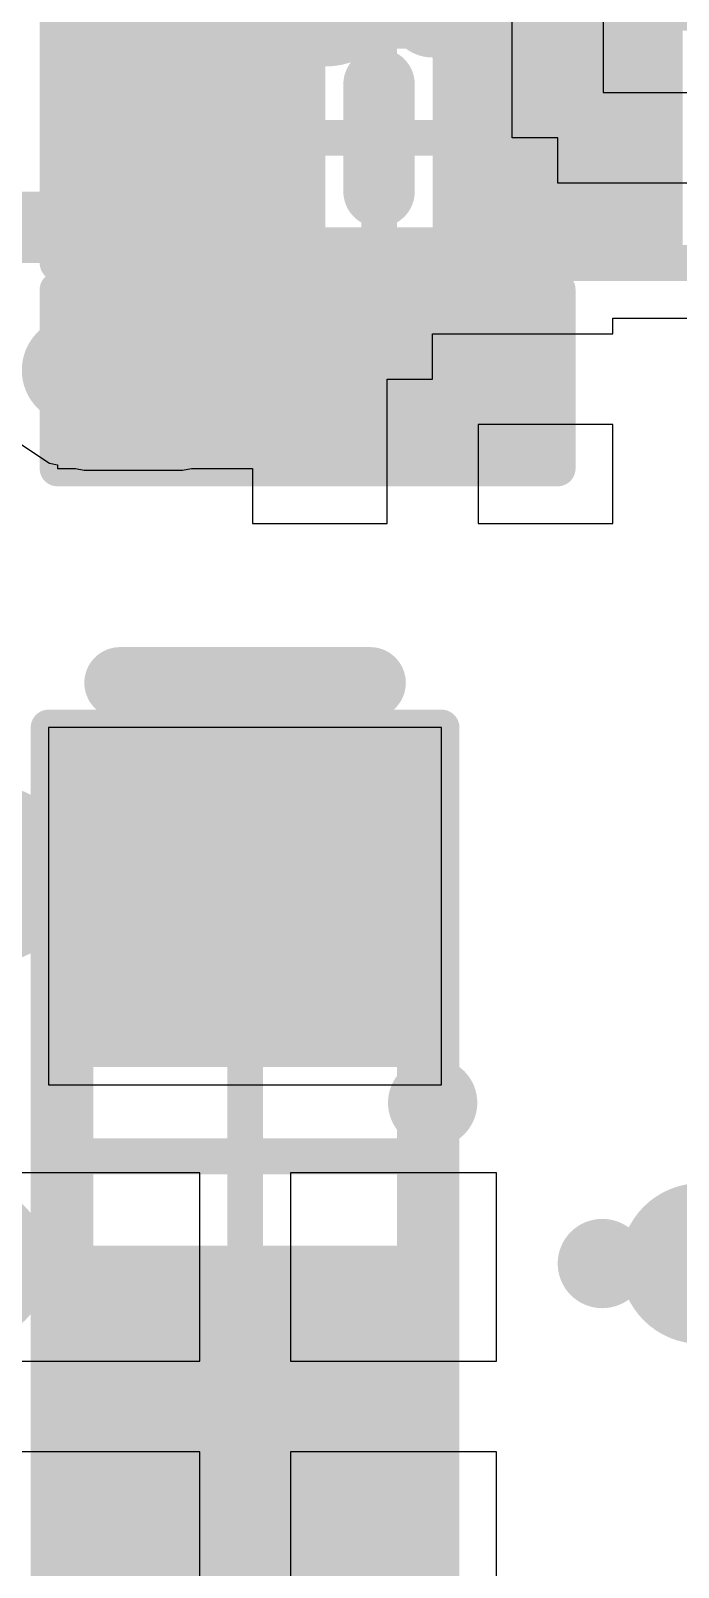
# Model space of a CAD drawing. Header units: millimetres. Extents: x 15 to 120, y 22 to 104.
# Drawn here: x 65.325 to 67.137, y 50.85 to 55.15 of the extents above; entities that cross this region are included whole.
import ezdxf

# ---------------------------------------------------------------- set-up
doc = ezdxf.new("R2010")
doc.units = ezdxf.units.MM
for name, color, linetype in [('Mechanical13', 56, 'Continuous'), ('Mechanical15', 56, 'Continuous'), ('MultiLayer', 9, 'Continuous'), ('TopLayer', 1, 'Continuous'), ('TopOverlay', 2, 'Continuous'), ('TopPaste', 8, 'Continuous'), ('TopSolder', 216, 'Continuous')]:
    doc.layers.add(name, color=color, linetype=linetype)

msp = doc.modelspace()

# ---------------------------------------------------------------- linework, layer by layer
at = {"layer": 'Mechanical13', "const_width": 0.1}
for points in [[(65.75, 55.15), (66.85, 55.15)], [(65.75, 54.55), (65.75, 55.15)], [(66.85, 54.55), (66.85, 55.15)], [(65.75, 54.55), (66.85, 54.55)], [(65.785, 54.01), (65.785, 54.34)], [(65.785, 54.34), (66.415, 54.34)], [(66.415, 54.01), (66.415, 54.34)], [(65.785, 54.01), (66.415, 54.01)], [(65.45, 51.125), (65.45, 52.875)], [(65.45, 52.875), (66.4, 52.875)], [(66.4, 51.125), (66.4, 52.875)], [(65.45, 51.125), (66.4, 51.125)]]:
    msp.add_lwpolyline(points, dxfattribs=at)
at = {"layer": 'Mechanical13', "const_width": 0.05}
for points in [[(65.725, 55.15, 1), (65.775, 55.15, 1)], [(65.725, 55.15, 1), (65.775, 55.15, 1)], [(66.825, 55.15, 1), (66.875, 55.15, 1)], [(66.825, 55.15, 1), (66.875, 55.15, 1)], [(65.725, 54.55, 1), (65.775, 54.55, 1)], [(65.725, 54.55, 1), (65.775, 54.55, 1)], [(66.825, 54.55, 1), (66.875, 54.55, 1)], [(66.825, 54.55, 1), (66.875, 54.55, 1)], [(65.76, 54.34, 1), (65.81, 54.34, 1)], [(65.76, 54.34, 1), (65.81, 54.34, 1)], [(66.39, 54.34, 1), (66.44, 54.34, 1)], [(66.39, 54.34, 1), (66.44, 54.34, 1)], [(65.76, 54.01, 1), (65.81, 54.01, 1)], [(65.76, 54.01, 1), (65.81, 54.01, 1)], [(66.39, 54.01, 1), (66.44, 54.01, 1)], [(66.39, 54.01, 1), (66.44, 54.01, 1)], [(65.425, 52.875, 1), (65.475, 52.875, 1)], [(65.425, 52.875, 1), (65.475, 52.875, 1)], [(66.375, 52.875, 1), (66.425, 52.875, 1)], [(66.375, 52.875, 1), (66.425, 52.875, 1)], [(65.425, 51.125, 1), (65.475, 51.125, 1)], [(65.425, 51.125, 1), (65.475, 51.125, 1)], [(66.375, 51.125, 1), (66.425, 51.125, 1)], [(66.375, 51.125, 1), (66.425, 51.125, 1)]]:
    msp.add_lwpolyline(points, format="xyb", close=True, dxfattribs=at)
at = {"layer": 'Mechanical15', "const_width": 0.1}
for points in [[(65.4, 55.2), (67.2, 55.2)], [(65.4, 54.5), (65.4, 55.2)], [(66.3, 54.55), (66.3, 55.15)], [(66, 54.85), (66.6, 54.85)], [(65.4, 54.5), (67.2, 54.5)], [(65.4, 53.925), (65.4, 54.425)], [(65.4, 54.425), (66.8, 54.425)], [(66.8, 53.925), (66.8, 54.425)], [(66.1, 54.01), (66.1, 54.34)], [(65.935, 54.175), (66.265, 54.175)], [(65.4, 53.925), (66.8, 53.925)], [(65.375, 50.8), (65.375, 53.2)], [(65.375, 53.2), (66.475, 53.2)], [(66.475, 50.8), (66.475, 53.2)], [(65.925, 51.525), (65.925, 52.475)], [(65.45, 52), (66.4, 52)], [(65.375, 50.8), (66.475, 50.8)]]:
    msp.add_lwpolyline(points, dxfattribs=at)
at = {"layer": 'Mechanical15', "const_width": 0.05}
for points in [[(66.275, 55.15, 1), (66.325, 55.15, 1)], [(65.975, 54.85, 1), (66.025, 54.85, 1)], [(66.575, 54.85, 1), (66.625, 54.85, 1)], [(66.275, 54.55, 1), (66.325, 54.55, 1)], [(65.375, 54.5, 1), (65.425, 54.5, 1)], [(65.375, 54.5, 1), (65.425, 54.5, 1)], [(65.375, 54.425, 1), (65.425, 54.425, 1)], [(65.375, 54.425, 1), (65.425, 54.425, 1)], [(66.775, 54.425, 1), (66.825, 54.425, 1)], [(66.775, 54.425, 1), (66.825, 54.425, 1)], [(66.075, 54.34, 1), (66.125, 54.34, 1)], [(65.91, 54.175, 1), (65.96, 54.175, 1)], [(66.24, 54.175, 1), (66.29, 54.175, 1)], [(66.075, 54.01, 1), (66.125, 54.01, 1)], [(65.375, 53.925, 1), (65.425, 53.925, 1)], [(65.375, 53.925, 1), (65.425, 53.925, 1)], [(66.775, 53.925, 1), (66.825, 53.925, 1)], [(66.775, 53.925, 1), (66.825, 53.925, 1)], [(65.35, 53.2, 1), (65.4, 53.2, 1)], [(65.35, 53.2, 1), (65.4, 53.2, 1)], [(66.45, 53.2, 1), (66.5, 53.2, 1)], [(66.45, 53.2, 1), (66.5, 53.2, 1)], [(65.9, 52.475, 1), (65.95, 52.475, 1)], [(65.425, 52, 1), (65.475, 52, 1)], [(66.375, 52, 1), (66.425, 52, 1)], [(65.9, 51.525, 1), (65.95, 51.525, 1)]]:
    msp.add_lwpolyline(points, format="xyb", close=True, dxfattribs=at)
at = {"layer": 'MultiLayer'}
for points, const_width in [([(66.0375, 55.275, 1), (66.2625, 55.275, 1)], 0.225), ([(66.3875, 55.2, 1), (66.5125, 55.2, 1)], 0.125), ([(66.9125, 54.975, 1), (67.0375, 54.975, 1)], 0.125), ([(66.9125, 54.725, 1), (67.0375, 54.725, 1)], 0.125), ([(65.3875, 54.2, 1), (65.5125, 54.2, 1)], 0.125), ([(66.2605, 54.2, 1), (66.3855, 54.2, 1)], 0.125), ([(66.5105, 54.2, 1), (66.6355, 54.2, 1)], 0.125), ([(65.6375, 53.1, 1), (65.7625, 53.1, 1)], 0.125), ([(65.8375, 52.95, 1), (66.0625, 52.95, 1)], 0.225), ([(66.1625, 52.95, 1), (66.2875, 52.95, 1)], 0.125), ([(65.6375, 52.8, 1), (65.7625, 52.8, 1)], 0.125), ([(65.6375, 52.8, 1), (65.7625, 52.8, 1)], 0.125), ([(65.8875, 52.675, 1), (66.0125, 52.675, 1)], 0.125), ([(66.3875, 52.15, 1), (66.5125, 52.15, 1)], 0.125), ([(65.0375, 51.7, 1), (65.2625, 51.7, 1)], 0.225), ([(67.0875, 51.7, 1), (67.3125, 51.7, 1)], 0.225), ([(66.8625, 51.7, 1), (66.9875, 51.7, 1)], 0.125), ([(65.5875, 51.575, 1), (65.7125, 51.575, 1)], 0.125), ([(65.8625, 51.575, 1), (65.9875, 51.575, 1)], 0.125), ([(66.1375, 51.575, 1), (66.2625, 51.575, 1)], 0.125), ([(65.5875, 51.025, 1), (65.7125, 51.025, 1)], 0.125), ([(65.8625, 51.025, 1), (65.9875, 51.025, 1)], 0.125), ([(66.1375, 51.025, 1), (66.2625, 51.025, 1)], 0.125)]:
    msp.add_lwpolyline(points, format="xyb", close=True, dxfattribs=dict(at, const_width=const_width))
at = {"layer": 'TopLayer'}
for p, q in [((66.673, 54.85), (66.673, 55.354)), ((66.927, 55.354), (66.927, 54.977)), ((66.927, 54.977), (67.354, 54.977)), ((66.8, 54.85), (66.673, 54.85)), ((66.8, 54.723), (66.8, 54.85)), ((67.354, 54.723), (66.8, 54.723)), ((66.954, 54.302), (66.954, 54.346)), ((66.954, 54.346), (67.354, 54.346)), ((66.45, 54.175), (66.45, 54.302)), ((66.45, 54.302), (66.954, 54.302)), ((66.323, 53.771), (66.323, 54.175)), ((66.323, 54.175), (66.45, 54.175)), ((66.954, 54.048), (66.577, 54.048)), ((66.577, 54.048), (66.577, 53.771)), ((66.954, 53.771), (66.954, 54.048)), ((65.2948, 53.9948), (65.3775, 53.9395)), ((65.3775, 53.9395), (65.4, 53.935)), ((65.4, 53.935), (65.4, 53.925)), ((65.4, 53.925), (65.4504, 53.925)), ((65.4504, 53.925), (65.475, 53.9201)), ((65.75, 53.9201), (65.7746, 53.925)), ((65.7746, 53.925), (65.946, 53.925)), ((65.946, 53.925), (65.946, 53.771)), ((65.475, 53.9201), (65.75, 53.9201)), ((65.946, 53.771), (66.323, 53.771)), ((66.577, 53.771), (66.954, 53.771)), ((66.475, 53.2), (65.375, 53.2)), ((65.375, 53.2), (65.375, 52.2)), ((66.475, 52.2), (66.475, 53.2)), ((65.375, 52.2), (66.475, 52.2)), ((65.798, 51.954), (65.221, 51.954)), ((65.798, 51.427), (65.798, 51.954)), ((66.629, 51.954), (66.052, 51.954)), ((66.052, 51.954), (66.052, 51.427)), ((66.629, 51.427), (66.629, 51.954)), ((65.221, 51.427), (65.798, 51.427)), ((66.052, 51.427), (66.629, 51.427)), ((65.798, 51.173), (65.221, 51.173)), ((65.798, 50.646), (65.798, 51.173)), ((66.629, 51.173), (66.052, 51.173)), ((66.052, 51.173), (66.052, 50.646)), ((66.629, 50.646), (66.629, 51.173))]:
    msp.add_line(p, q, dxfattribs=at)
for points, const_width in [([(65.875, 54.925), (65.875, 55.3)], 0.3), ([(65.8, 54.85), (65.875, 54.925)], 0.3), ([(65.55, 54.6), (65.8, 54.85)], 0.2), ([(64.6, 54.6), (65.55, 54.6)], 0.2), ([(65.45, 54.2), (65.475, 54.175)], 0.3), ([(65.475, 54.175), (65.75, 54.175)], 0.3)]:
    msp.add_lwpolyline(points, dxfattribs=dict(at, const_width=const_width))
for points, const_width in [([(65.8, 55.3, 1), (65.95, 55.3, 1)], 0.15), ([(66.9125, 54.975, 1), (67.0375, 54.975, 1)], 0.125), ([(65.8, 54.925, 1), (65.95, 54.925, 1)], 0.15), ([(65.8, 54.925, 1), (65.95, 54.925, 1)], 0.15), ([(65.725, 54.85, 1), (65.875, 54.85, 1)], 0.15), ([(65.75, 54.85, 1), (65.85, 54.85, 1)], 0.1), ([(66.9125, 54.725, 1), (67.0375, 54.725, 1)], 0.125), ([(65.5, 54.6, 1), (65.6, 54.6, 1)], 0.1), ([(65.5, 54.6, 1), (65.6, 54.6, 1)], 0.1), ([(65.375, 54.2, 1), (65.525, 54.2, 1)], 0.15), ([(65.4, 54.175, 1), (65.55, 54.175, 1)], 0.15), ([(65.4, 54.175, 1), (65.55, 54.175, 1)], 0.15), ([(65.3875, 54.2, 1), (65.5125, 54.2, 1)], 0.125), ([(65.675, 54.175, 1), (65.825, 54.175, 1)], 0.15), ([(66.2605, 54.2, 1), (66.3855, 54.2, 1)], 0.125), ([(66.5105, 54.2, 1), (66.6355, 54.2, 1)], 0.125), ([(66.1625, 52.95, 1), (66.2875, 52.95, 1)], 0.125), ([(65.6375, 52.8, 1), (65.7625, 52.8, 1)], 0.125), ([(65.8875, 52.675, 1), (66.0125, 52.675, 1)], 0.125), ([(65.5875, 51.575, 1), (65.7125, 51.575, 1)], 0.125), ([(65.8625, 51.575, 1), (65.9875, 51.575, 1)], 0.125), ([(66.1375, 51.575, 1), (66.2625, 51.575, 1)], 0.125), ([(65.5875, 51.025, 1), (65.7125, 51.025, 1)], 0.125), ([(65.8625, 51.025, 1), (65.9875, 51.025, 1)], 0.125), ([(66.1375, 51.025, 1), (66.2625, 51.025, 1)], 0.125)]:
    msp.add_lwpolyline(points, format="xyb", close=True, dxfattribs=dict(at, const_width=const_width))
for points in [[(66.1, 54.6), (66.1, 55.1), (65.5, 54.6), (65.5, 55.1)], [(67.1, 54.6), (67.1, 55.1), (66.5, 54.6), (66.5, 55.1)], [(66, 54.025), (66, 54.325), (65.5, 54.025), (65.5, 54.325)], [(66.7, 54.025), (66.7, 54.325), (66.2, 54.025), (66.2, 54.325)], [(65.475, 52.3), (66.375, 52.3), (65.475, 53.1), (66.375, 53.1)], [(65.475, 50.9), (66.375, 50.9), (65.475, 51.7), (66.375, 51.7)]]:
    msp.add_solid(points, dxfattribs=at)
at = {"layer": 'TopOverlay', "const_width": 0.2}
for points in [[(66.3, 54.7), (66.3, 55)], [(65.575, 53.3251), (66.275, 53.3251)]]:
    msp.add_lwpolyline(points, dxfattribs=at)
at = {"layer": 'TopOverlay'}
for points, const_width in [([(66.25, 55, 1), (66.35, 55, 1)], 0.1), ([(66.25, 54.7, 1), (66.35, 54.7, 1)], 0.1), ([(65.525, 53.3251, 1), (65.625, 53.3251, 1)], 0.1), ([(66.225, 53.3251, 1), (66.325, 53.3251, 1)], 0.1), ([(65.335, 52.79, 1), (65.085, 52.79, 1)], 0.25), ([(65.2725, 52.79, 1), (65.3975, 52.79, 1)], 0.125)]:
    msp.add_lwpolyline(points, format="xyb", close=True, dxfattribs=dict(at, const_width=const_width))
at = {"layer": 'TopPaste'}
for points in [[(66.1, 54.6), (66.1, 55.1), (65.5, 54.6), (65.5, 55.1)], [(66.1, 54.6), (66.1, 55.1), (65.5, 54.6), (65.5, 55.1)], [(67.1, 54.6), (67.1, 55.1), (66.5, 54.6), (66.5, 55.1)], [(67.1, 54.6), (67.1, 55.1), (66.5, 54.6), (66.5, 55.1)], [(66, 54.025), (66, 54.325), (65.5, 54.025), (65.5, 54.325)], [(66, 54.025), (66, 54.325), (65.5, 54.025), (65.5, 54.325)], [(66.7, 54.025), (66.7, 54.325), (66.2, 54.025), (66.2, 54.325)], [(66.7, 54.025), (66.7, 54.325), (66.2, 54.025), (66.2, 54.325)], [(65.475, 52.3), (66.375, 52.3), (65.475, 53.1), (66.375, 53.1)], [(65.475, 52.3), (66.375, 52.3), (65.475, 53.1), (66.375, 53.1)], [(65.475, 50.9), (66.375, 50.9), (65.475, 51.7), (66.375, 51.7)], [(65.475, 50.9), (66.375, 50.9), (65.475, 51.7), (66.375, 51.7)]]:
    msp.add_solid(points, dxfattribs=at)
at = {"layer": 'TopSolder'}
for points in [[(66.15, 54.55), (66.15, 55.15), (65.45, 54.55), (65.45, 55.15)], [(66.15, 54.55), (66.15, 55.15), (65.45, 54.55), (65.45, 55.15)], [(67.15, 54.55), (67.15, 55.15), (66.45, 54.55), (66.45, 55.15)], [(67.15, 54.55), (67.15, 55.15), (66.45, 54.55), (66.45, 55.15)], [(66.05, 53.975), (66.05, 54.375), (65.45, 53.975), (65.45, 54.375)], [(66.05, 53.975), (66.05, 54.375), (65.45, 53.975), (65.45, 54.375)], [(66.75, 53.975), (66.75, 54.375), (66.15, 53.975), (66.15, 54.375)], [(66.75, 53.975), (66.75, 54.375), (66.15, 53.975), (66.15, 54.375)], [(65.425, 52.25), (66.425, 52.25), (65.425, 53.15), (66.425, 53.15)], [(65.425, 52.25), (66.425, 52.25), (65.425, 53.15), (66.425, 53.15)], [(65.425, 50.85), (66.425, 50.85), (65.425, 51.75), (66.425, 51.75)], [(65.425, 50.85), (66.425, 50.85), (65.425, 51.75), (66.425, 51.75)]]:
    msp.add_solid(points, dxfattribs=at)

doc.saveas('drawing.dxf')
